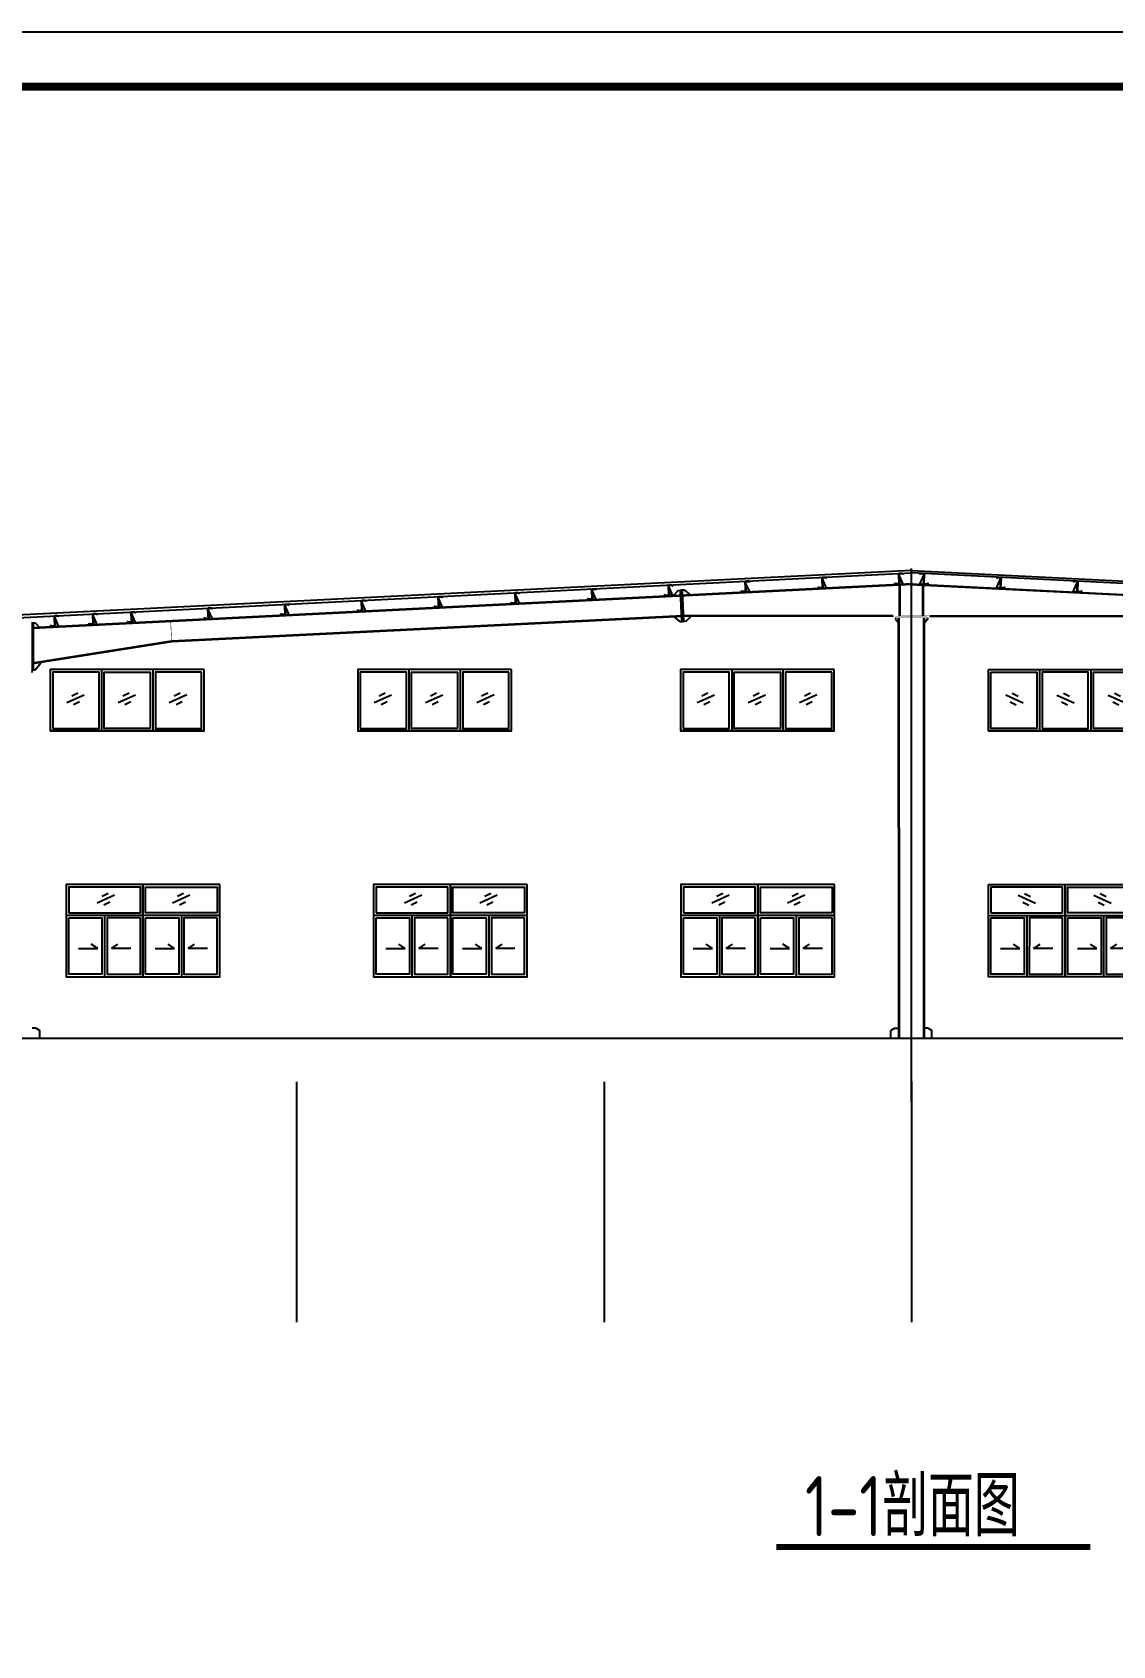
# Model space of a CAD drawing. Extents: x 180850 to 1400258, y 48356 to 327067.
# Drawn here: x 819273 to 840360, y 264484 to 295984 of the extents above; entities that cross this region are included whole.
import ezdxf

# ---------------------------------------------------------------- set-up
doc = ezdxf.new("R2010")
doc.units = 0
doc.header["$LTSCALE"] = 1000
for name, color, linetype in [('AXIS', 3, 'Continuous'), ('DOTE', 1, 'Continuous'), ('GL', 150, 'Continuous'), ('GZ', 50, 'Continuous'), ('LT', 27, 'Continuous'), ('PUB_TITLE', 4, 'Continuous'), ('PZ', 202, 'Continuous'), ('TEXT', 7, 'Continuous')]:
    doc.layers.add(name, color=color, linetype=linetype)
doc.styles.add('C', font='tssdeng.shx', dxfattribs={"height": 3, "bigfont": 'tssdchn.shx'})

# ---------------------------------------------------------------- blocks, each defined once
blk = doc.blocks.new('A$C50290E37')
at = {"color": 8}
for p, q in [((1000, 6000), (1000, 4800)), ((2000, 6000), (2000, 4800)), ((7000, 6000), (7000, 4800)), ((8000, 6000), (8000, 4800)), ((13300, 6000), (13300, 4800)), ((14300, 6000), (14300, 4800)), ((19308, 6000), (19308, 4800)), ((20308, 6000), (20308, 4800)), ((25304, 6000), (25304, 4800)), ((26304, 6000), (26304, 4800)), ((31000, 6000), (31000, 4800)), ((32000, 6000), (32000, 4800)), ((660, 5502), (322, 5350)), ((536, 5535), (418, 5477)), ((572, 5367), (454, 5310)), ((1660, 5502), (1322, 5350)), ((1536, 5535), (1418, 5477)), ((1572, 5367), (1454, 5310)), ((2661, 5503), (2322, 5350)), ((2536, 5535), (2418, 5477)), ((2572, 5367), (2455, 5310)), ((6660, 5502), (6322, 5350)), ((6536, 5535), (6418, 5477)), ((6572, 5367), (6454, 5310)), ((7660, 5502), (7322, 5350)), ((7536, 5535), (7418, 5477)), ((7572, 5367), (7454, 5310)), ((8661, 5503), (8322, 5350)), ((8536, 5535), (8418, 5477)), ((8572, 5367), (8455, 5310)), ((12960, 5502), (12622, 5350)), ((12836, 5535), (12718, 5477)), ((12872, 5367), (12754, 5310)), ((13960, 5502), (13622, 5350)), ((13836, 5535), (13718, 5477)), ((13872, 5367), (13754, 5310)), ((14961, 5503), (14622, 5350)), ((14836, 5535), (14718, 5477)), ((14872, 5367), (14755, 5310)), ((18647, 5503), (18985, 5350)), ((18735, 5367), (18853, 5310)), ((18772, 5535), (18889, 5477)), ((19647, 5502), (19986, 5350)), ((19736, 5367), (19853, 5310)), ((19772, 5535), (19890, 5477)), ((20647, 5502), (20986, 5350)), ((20736, 5367), (20853, 5310)), ((20772, 5535), (20890, 5477)), ((24643, 5503), (24981, 5350)), ((24731, 5367), (24849, 5310)), ((24768, 5535), (24885, 5477)), ((25643, 5502), (25982, 5350)), ((25732, 5367), (25849, 5310)), ((25768, 5535), (25886, 5477)), ((26643, 5502), (26982, 5350)), ((26732, 5367), (26849, 5310)), ((26768, 5535), (26886, 5477)), ((30660, 5502), (30322, 5350)), ((30536, 5535), (30418, 5477)), ((30572, 5367), (30454, 5310)), ((31660, 5502), (31322, 5350)), ((31536, 5535), (31418, 5477)), ((31572, 5367), (31454, 5310)), ((32661, 5503), (32322, 5350)), ((32536, 5535), (32418, 5477)), ((32572, 5367), (32455, 5310)), ((3000, 4800), (0, 4800)), ((9000, 4800), (6000, 4800)), ((15300, 4800), (12300, 4800)), ((18308, 4800), (21308, 4800)), ((24304, 4800), (27304, 4800)), ((33000, 4800), (30000, 4800)), ((1251, 1592), (913, 1440)), ((1126, 1624), (1009, 1567)), ((1808, 1800), (1808, 0)), ((1808, 0), (1808, 1800)), ((2724, 1592), (2386, 1440)), ((2599, 1624), (2482, 1567)), ((7251, 1592), (6913, 1440)), ((7126, 1624), (7009, 1567)), ((7808, 1800), (7808, 0)), ((7808, 0), (7808, 1800)), ((8724, 1592), (8386, 1440)), ((8599, 1624), (8482, 1567)), ((13251, 1592), (12913, 1440)), ((13126, 1624), (13009, 1567)), ((13808, 1800), (13808, 0)), ((13808, 0), (13808, 1800)), ((14724, 1592), (14386, 1440)), ((14599, 1624), (14482, 1567)), ((18892, 1592), (19230, 1440)), ((19016, 1624), (19134, 1567)), ((19808, 1800), (19808, 0)), ((19808, 0), (19808, 1800)), ((20365, 1592), (20703, 1440)), ((20489, 1624), (20607, 1567)), ((24892, 1592), (25230, 1440)), ((25016, 1624), (25134, 1567)), ((25808, 1800), (25808, 0)), ((25808, 0), (25808, 1800)), ((26365, 1592), (26703, 1440)), ((26489, 1624), (26607, 1567)), ((31251, 1592), (30913, 1440)), ((31126, 1624), (31009, 1567)), ((31808, 1800), (31808, 0)), ((31808, 0), (31808, 1800)), ((32724, 1592), (32386, 1440)), ((32599, 1624), (32482, 1567)), ((1162, 1456), (1045, 1399)), ((2635, 1456), (2518, 1399)), ((7162, 1456), (7045, 1399)), ((8635, 1456), (8518, 1399)), ((13162, 1456), (13045, 1399)), ((14635, 1456), (14518, 1399)), ((18980, 1456), (19098, 1399)), ((20453, 1456), (20571, 1399)), ((24980, 1456), (25098, 1399)), ((26453, 1456), (26571, 1399)), ((31162, 1456), (31045, 1399)), ((32635, 1456), (32518, 1399)), ((3308, 1200), (308, 1200)), ((1058, 1200), (1058, 0)), ((2558, 1200), (2558, 0)), ((9308, 1200), (6308, 1200)), ((7058, 1200), (7058, 0)), ((8558, 1200), (8558, 0)), ((15308, 1200), (12308, 1200)), ((13058, 1200), (13058, 0)), ((14558, 1200), (14558, 0)), ((18308, 1200), (21308, 1200)), ((19058, 1200), (19057, 0)), ((20558, 1200), (20558, 0)), ((24308, 1200), (27308, 1200)), ((25058, 1200), (25057, 0)), ((26558, 1200), (26558, 0)), ((33308, 1200), (30308, 1200)), ((31058, 1200), (31058, 0)), ((32558, 1200), (32558, 0)), ((924, 555), (799, 640)), ((1192, 555), (1317, 640)), ((2424, 555), (2299, 640)), ((2692, 556), (2817, 640)), ((6924, 555), (6799, 640)), ((7192, 555), (7317, 640)), ((8424, 555), (8299, 640)), ((8692, 556), (8817, 640)), ((12924, 555), (12799, 640)), ((13192, 555), (13317, 640)), ((14424, 555), (14299, 640)), ((14692, 556), (14817, 640)), ((18924, 556), (18799, 640)), ((19192, 555), (19317, 640)), ((20424, 555), (20299, 640)), ((20692, 555), (20817, 640)), ((24924, 556), (24799, 640)), ((25192, 555), (25317, 640)), ((26424, 555), (26299, 640)), ((26692, 555), (26817, 640)), ((30924, 555), (30799, 640)), ((31192, 555), (31317, 640)), ((32424, 555), (32299, 640)), ((32692, 556), (32817, 640)), ((547, 555), (924, 555)), ((1568, 555), (1192, 555)), ((2047, 555), (2424, 555)), ((3068, 556), (2692, 556)), ((6547, 555), (6924, 555)), ((7568, 555), (7192, 555)), ((8047, 555), (8424, 555)), ((9068, 556), (8692, 556)), ((12547, 555), (12924, 555)), ((13568, 555), (13192, 555)), ((14047, 555), (14424, 555)), ((15068, 556), (14692, 556)), ((18547, 556), (18924, 556)), ((19568, 555), (19192, 555)), ((20047, 555), (20424, 555)), ((21068, 555), (20692, 555)), ((24547, 556), (24924, 556)), ((25568, 555), (25192, 555)), ((26047, 555), (26424, 555)), ((27068, 555), (26692, 555)), ((30547, 555), (30924, 555)), ((31568, 555), (31192, 555)), ((32047, 555), (32424, 555)), ((33068, 556), (32692, 556))]:
    blk.add_line(p, q, dxfattribs=at)
for points in [[(3000, 6000), (0, 6000), (0, 4800), (3000, 4800)], [(9000, 6000), (6000, 6000), (6000, 4800), (9000, 4800)], [(15300, 6000), (12300, 6000), (12300, 4800), (15300, 4800)], [(18308, 6000), (21308, 6000), (21308, 4800), (18308, 4800)], [(24304, 6000), (27304, 6000), (27304, 4800), (24304, 4800)], [(33000, 6000), (30000, 6000), (30000, 4800), (33000, 4800)], [(50, 4850), (950, 4850), (950, 5950), (50, 5950)], [(1950, 4850), (1050, 4850), (1050, 5950), (1950, 5950)], [(2950, 5950), (2050, 5950), (2050, 4850), (2950, 4850)], [(6050, 4850), (6950, 4850), (6950, 5950), (6050, 5950)], [(7950, 4850), (7050, 4850), (7050, 5950), (7950, 5950)], [(8950, 5950), (8050, 5950), (8050, 4850), (8950, 4850)], [(12350, 4850), (13250, 4850), (13250, 5950), (12350, 5950)], [(14250, 4850), (13350, 4850), (13350, 5950), (14250, 5950)], [(15250, 5950), (14350, 5950), (14350, 4850), (15250, 4850)], [(18357, 5950), (19257, 5950), (19257, 4850), (18357, 4850)], [(19358, 4850), (20258, 4850), (20258, 5950), (19358, 5950)], [(21258, 4850), (20358, 4850), (20358, 5950), (21258, 5950)], [(24353, 5950), (25253, 5950), (25253, 4850), (24353, 4850)], [(25354, 4850), (26254, 4850), (26254, 5950), (25354, 5950)], [(27254, 4850), (26354, 4850), (26354, 5950), (27254, 5950)], [(30050, 4850), (30950, 4850), (30950, 5950), (30050, 5950)], [(31950, 4850), (31050, 4850), (31050, 5950), (31950, 5950)], [(32950, 5950), (32050, 5950), (32050, 4850), (32950, 4850)], [(3308, 1800), (308, 1800), (308, 0), (3308, 0)], [(358, 1250), (1758, 1250), (1758, 1750), (358, 1750)], [(3258, 1250), (1858, 1250), (1858, 1750), (3258, 1750)], [(9308, 1800), (6308, 1800), (6308, 0), (9308, 0)], [(6358, 1250), (7758, 1250), (7758, 1750), (6358, 1750)], [(9258, 1250), (7858, 1250), (7858, 1750), (9258, 1750)], [(15308, 1800), (12308, 1800), (12308, 0), (15308, 0)], [(12358, 1250), (13758, 1250), (13758, 1750), (12358, 1750)], [(15258, 1250), (13858, 1250), (13858, 1750), (15258, 1750)], [(18308, 1800), (21308, 1800), (21308, 0), (18308, 0)], [(18358, 1250), (19758, 1250), (19758, 1750), (18358, 1750)], [(21258, 1250), (19858, 1250), (19858, 1750), (21258, 1750)], [(24308, 1800), (27308, 1800), (27308, 0), (24308, 0)], [(24358, 1250), (25758, 1250), (25758, 1750), (24358, 1750)], [(27258, 1250), (25858, 1250), (25858, 1750), (27258, 1750)], [(33308, 1800), (30308, 1800), (30308, 0), (33308, 0)], [(30358, 1250), (31758, 1250), (31758, 1750), (30358, 1750)], [(33258, 1250), (31858, 1250), (31858, 1750), (33258, 1750)], [(358, 1150), (1008, 1150), (1008, 50), (358, 50)], [(1758, 1150), (1108, 1150), (1108, 50), (1758, 50)], [(1858, 1150), (2508, 1150), (2508, 50), (1858, 50)], [(3258, 1150), (2608, 1150), (2608, 50), (3258, 50)], [(6358, 1150), (7008, 1150), (7008, 50), (6358, 50)], [(7758, 1150), (7108, 1150), (7108, 50), (7758, 50)], [(7858, 1150), (8508, 1150), (8508, 50), (7858, 50)], [(9258, 1150), (8608, 1150), (8608, 50), (9258, 50)], [(12358, 1150), (13008, 1150), (13008, 50), (12358, 50)], [(13758, 1150), (13108, 1150), (13108, 50), (13758, 50)], [(13858, 1150), (14508, 1150), (14508, 50), (13858, 50)], [(15258, 1150), (14608, 1150), (14608, 50), (15258, 50)], [(18358, 1150), (19008, 1150), (19008, 50), (18357, 50)], [(19758, 1150), (19108, 1150), (19107, 50), (19758, 50)], [(19858, 1150), (20508, 1150), (20508, 50), (19858, 50)], [(21258, 1150), (20608, 1150), (20608, 50), (21258, 50)], [(24358, 1150), (25008, 1150), (25008, 50), (24357, 50)], [(25758, 1150), (25108, 1150), (25107, 50), (25758, 50)], [(25858, 1150), (26508, 1150), (26508, 50), (25858, 50)], [(27258, 1150), (26608, 1150), (26608, 50), (27258, 50)], [(30358, 1150), (31008, 1150), (31008, 50), (30358, 50)], [(31758, 1150), (31108, 1150), (31108, 50), (31758, 50)], [(31858, 1150), (32508, 1150), (32508, 50), (31858, 50)], [(33258, 1150), (32608, 1150), (32608, 50), (33258, 50)]]:
    blk.add_lwpolyline(points, close=True, dxfattribs=at)

msp = doc.modelspace()

# ---------------------------------------------------------------- linework, layer by layer
at = {"color": 3, "const_width": 117.6, "elevation": -0.86}
msp.add_lwpolyline([(833795.13, 266412.91), (839925.43, 266412.91)], dxfattribs=at)
at = {"layer": 'AXIS'}
for p, q in [((824432.59, 275493.29, -0.66), (824432.59, 270799.17, -0.66)), ((830432.59, 275493.29, -0.8), (830432.59, 270799.17, -0.8)), ((836432.77, 275493.29, -0.86), (836432.77, 270799.17, -0.86))]:
    msp.add_line(p, q, dxfattribs=at)
at = {"layer": 'AXIS', "linetype": 'ByBlock', "elevation": -0.86}
for points in [[(818975.74, 284553.78), (836432.59, 285427.52), (836432.59, 285477.78), (818973.24, 284603.71)], [(853889.45, 284553.78), (836432.59, 285427.52), (836432.59, 285477.78), (853891.95, 284603.71)]]:
    msp.add_lwpolyline(points, close=True, dxfattribs=at)
at = {"layer": 'DOTE'}
for p, q in [((836432.59, 275103.29, -0.86), (836432.59, 285517.79, -0.86)), ((816572.04, 276343.29, -0.86), (855704.25, 276343.29, -0.86))]:
    msp.add_line(p, q, dxfattribs=at)
at = {"layer": 'GL'}
for p, q in [((836450.68, 285205.18, -0.86), (819275.92, 284346.44, -0.86)), ((836450.68, 285217.19, -0.86), (819276.16, 284358.47, -0.86)), ((836196.8, 284590.5, 4.17), (836199.07, 285192.6, 0.84)), ((836210.8, 284590.5, 4.17), (836213.07, 285193.3, 0.83)), ((836414.51, 285217.19, -0.86), (853589.03, 284358.47, -0.86)), ((836414.51, 285205.18, -0.86), (853589.27, 284346.44, -0.86)), ((836654.39, 284590.5, 4.17), (836652.12, 285193.3, 0.83)), ((836668.39, 284590.5, 4.17), (836666.12, 285192.6, 0.84)), ((831966.49, 284592.49, -0.86), (821993.36, 284093.83, -0.86)), ((831967.09, 284580.5, -0.86), (821993.96, 284081.84, -0.86)), ((836070.31, 284591.71, -0.89), (831966.45, 284593.31, -0.86)), ((836070.32, 284580.51, 0.34), (831967.05, 284581.34, -0.86)), ((836794.87, 284580.51, 0.34), (840898.14, 284581.34, -0.86)), ((836794.88, 284591.71, -0.89), (840898.74, 284593.31, -0.86)), ((821992.48, 284093.75, -0.86), (819278.59, 283666.39, -0.86)), ((821992.48, 284093.75, -0.86), (819278.59, 283666.39, -0.86)), ((821993.96, 284081.84, -0.86), (819278.59, 283654.31, -0.86)), ((821993.96, 284081.84, -0.86), (819278.59, 283654.31, -0.86))]:
    msp.add_line(p, q, dxfattribs=at)
at = {"layer": 'GL', "color": 6, "const_width": 10, "elevation": -0.86}
msp.add_lwpolyline([(821973.38, 284493.33), (821993.96, 284081.84)], dxfattribs=at)
msp.add_lwpolyline([(821973.38, 284493.33), (821993.96, 284081.84)], dxfattribs=at)
at = {"layer": 'GZ'}
for p, q in [((836182.59, 276368.29, 3.16), (836180.32, 284552.5, -4.58)), ((836196.59, 276368.29, 3.16), (836194.32, 284552.5, -4.53)), ((836666.32, 284552.5, -9.14), (836668.59, 276368.29, -0.86)), ((836680.32, 284552.5, -9.14), (836682.59, 276368.29, -0.86))]:
    msp.add_line(p, q, dxfattribs=at)
at = {"layer": 'LT', "color": 1, "linetype": 'Continuous'}
for p, q in [((831713.09, 285132.77, -4.86), (831673.24, 285130.77, -4.86)), ((831713.09, 285132.77, -4.86), (831673.24, 285130.77, -4.86)), ((833211.22, 285207.67, -4.86), (833171.37, 285205.68, -4.86)), ((833211.22, 285207.67, -4.86), (833171.37, 285205.68, -4.86)), ((833215.79, 285116.27, -4.86), (833175.94, 285114.27, -4.86)), ((833215.79, 285116.27, -4.86), (833175.94, 285114.27, -4.86)), ((834709.35, 285282.58, -4.86), (834669.49, 285280.59, -4.86)), ((834709.35, 285282.58, -4.86), (834669.49, 285280.59, -4.86)), ((834713.92, 285191.17, -4.86), (834674.07, 285189.18, -4.86)), ((834713.92, 285191.17, -4.86), (834674.07, 285189.18, -4.86)), ((836207.48, 285357.49, -4.86), (836167.62, 285355.49, -4.86)), ((836207.48, 285357.49, -4.86), (836167.62, 285355.49, -4.86)), ((836212.05, 285266.08, -4.86), (836172.19, 285264.09, -4.86)), ((836212.05, 285266.08, -4.86), (836172.19, 285264.09, -4.86)), ((836653.14, 285266.08, -4.86), (836692.99, 285264.09, -4.86)), ((836653.14, 285266.08, -4.86), (836692.99, 285264.09, -4.86)), ((836657.71, 285357.49, -4.86), (836697.56, 285355.49, -4.86)), ((836657.71, 285357.49, -4.86), (836697.56, 285355.49, -4.86)), ((838151.27, 285191.17, -4.86), (838191.12, 285189.18, -4.86)), ((838151.27, 285191.17, -4.86), (838191.12, 285189.18, -4.86)), ((838155.84, 285282.58, -4.86), (838195.69, 285280.59, -4.86)), ((838155.84, 285282.58, -4.86), (838195.69, 285280.59, -4.86)), ((839649.4, 285116.27, -4.86), (839689.25, 285114.27, -4.86)), ((839649.4, 285116.27, -4.86), (839689.25, 285114.27, -4.86)), ((839653.97, 285207.67, -4.86), (839693.82, 285205.68, -4.86)), ((839653.97, 285207.67, -4.86), (839693.82, 285205.68, -4.86)), ((825720.58, 284833.14, -4.86), (825680.72, 284831.15, -4.86)), ((825720.58, 284833.14, -4.86), (825680.72, 284831.15, -4.86)), ((827218.71, 284908.05, -4.86), (827178.85, 284906.05, -4.86)), ((827218.71, 284908.05, -4.86), (827178.85, 284906.05, -4.86)), ((827223.28, 284816.64, -4.86), (827183.42, 284814.65, -4.86)), ((827223.28, 284816.64, -4.86), (827183.42, 284814.65, -4.86)), ((828716.84, 284982.95, -4.86), (828676.98, 284980.96, -4.86)), ((828716.84, 284982.95, -4.86), (828676.98, 284980.96, -4.86)), ((828721.41, 284891.55, -4.86), (828681.55, 284889.55, -4.86)), ((828721.41, 284891.55, -4.86), (828681.55, 284889.55, -4.86)), ((830214.97, 285057.86, -4.86), (830175.11, 285055.87, -4.86)), ((830214.97, 285057.86, -4.86), (830175.11, 285055.87, -4.86)), ((830219.54, 284966.45, -4.86), (830179.68, 284964.46, -4.86)), ((830219.54, 284966.45, -4.86), (830179.68, 284964.46, -4.86)), ((831717.66, 285041.36, -4.86), (831677.81, 285039.37, -4.86)), ((831717.66, 285041.36, -4.86), (831677.81, 285039.37, -4.86)), ((819728.07, 284533.51, -4.86), (819688.21, 284531.52, -4.86)), ((819728.07, 284533.51, -4.86), (819688.21, 284531.52, -4.86)), ((820477.13, 284570.97, -4.86), (820437.27, 284568.97, -4.86)), ((820477.13, 284570.97, -4.86), (820437.27, 284568.97, -4.86)), ((820481.7, 284479.56, -4.86), (820441.84, 284477.57, -4.86)), ((820481.7, 284479.56, -4.86), (820441.84, 284477.57, -4.86)), ((821226.19, 284608.42, -4.86), (821186.34, 284606.43, -4.86)), ((821226.19, 284608.42, -4.86), (821186.34, 284606.43, -4.86)), ((821230.76, 284517.01, -4.86), (821190.91, 284515.02, -4.86)), ((821230.76, 284517.01, -4.86), (821190.91, 284515.02, -4.86)), ((822724.32, 284683.33, -4.86), (822684.47, 284681.33, -4.86)), ((822724.32, 284683.33, -4.86), (822684.47, 284681.33, -4.86)), ((822728.89, 284591.92, -4.86), (822689.04, 284589.93, -4.86)), ((822728.89, 284591.92, -4.86), (822689.04, 284589.93, -4.86)), ((824222.45, 284758.23, -4.86), (824182.6, 284756.24, -4.86)), ((824222.45, 284758.23, -4.86), (824182.6, 284756.24, -4.86)), ((824227.02, 284666.83, -4.86), (824187.17, 284664.83, -4.86)), ((824227.02, 284666.83, -4.86), (824187.17, 284664.83, -4.86)), ((825725.15, 284741.73, -4.86), (825685.29, 284739.74, -4.86)), ((825725.15, 284741.73, -4.86), (825685.29, 284739.74, -4.86)), ((819732.64, 284442.11, -4.86), (819692.78, 284440.12, -4.86)), ((819732.64, 284442.11, -4.86), (819692.78, 284440.12, -4.86))]:
    msp.add_line(p, q, dxfattribs=at)
at = {"layer": 'LT', "elevation": -4.86}
for points in [[(836185.16, 285401.16, -0.41421356), (836194.65, 285411.65), (836250.34, 285414.44), (836264.46, 285401.66), (836266.47, 285403.89), (836251.43, 285417.49), (836191.5, 285414.5, 0.41421356), (836182.02, 285404.01), (836190.85, 285227.23, -0.41421356), (836181.37, 285216.75), (836125.68, 285213.96), (836111.56, 285226.74), (836109.55, 285224.51), (836124.59, 285210.9), (836184.51, 285213.9, 0.41421356), (836194, 285224.39), (836185.16, 285401.16)], [(836680.03, 285401.16, 0.41421356), (836670.54, 285411.65), (836614.85, 285414.44), (836600.73, 285401.66), (836598.72, 285403.89), (836613.76, 285417.49), (836673.68, 285414.5, -0.41421356), (836683.17, 285404.01), (836674.33, 285227.23, 0.41421356), (836683.82, 285216.75), (836739.51, 285213.96), (836753.63, 285226.74), (836755.64, 285224.51), (836740.6, 285210.9), (836680.68, 285213.9, -0.41421356), (836671.19, 285224.39), (836680.03, 285401.16)], [(830192.65, 285101.54, -0.41421356), (830202.14, 285112.03), (830257.82, 285114.81), (830271.94, 285102.04), (830273.96, 285104.26), (830258.91, 285117.87), (830198.99, 285114.87, 0.41421356), (830189.5, 285104.39), (830198.34, 284927.61, -0.41421356), (830188.85, 284917.12), (830133.16, 284914.34), (830119.04, 284927.11), (830117.03, 284924.89), (830132.07, 284911.28), (830192, 284914.27, 0.41421356), (830201.49, 284924.76), (830192.65, 285101.54)], [(831690.78, 285176.45, -0.41421356), (831700.26, 285186.93), (831755.95, 285189.72), (831770.07, 285176.94), (831772.08, 285179.17), (831757.04, 285192.78), (831697.12, 285189.78, 0.41421356), (831687.63, 285179.29), (831696.47, 285002.51, -0.41421356), (831686.98, 284992.03), (831631.29, 284989.24), (831617.17, 285002.02), (831615.16, 284999.79), (831630.2, 284986.18), (831690.13, 284989.18, 0.41421356), (831699.62, 284999.67), (831690.78, 285176.45)], [(833188.9, 285251.35, -0.41421356), (833198.39, 285261.84), (833254.08, 285264.62), (833268.2, 285251.85), (833270.21, 285254.07), (833255.17, 285267.68), (833195.25, 285264.69, 0.41421356), (833185.76, 285254.2), (833194.6, 285077.42, -0.41421356), (833185.11, 285066.93), (833129.42, 285064.15), (833115.3, 285076.92), (833113.29, 285074.7), (833128.33, 285061.09), (833188.26, 285064.09, 0.41421356), (833197.74, 285074.57), (833188.9, 285251.35)], [(834687.03, 285326.26, -0.41421356), (834696.52, 285336.75), (834752.21, 285339.53), (834766.33, 285326.75), (834768.34, 285328.98), (834753.3, 285342.59), (834693.38, 285339.59, 0.41421356), (834683.89, 285329.1), (834692.73, 285152.33, -0.41421356), (834683.24, 285141.84), (834627.55, 285139.05), (834613.43, 285151.83), (834611.42, 285149.61), (834626.46, 285136), (834686.38, 285138.99, 0.41421356), (834695.87, 285149.48), (834687.03, 285326.26)], [(838178.15, 285326.26, 0.41421356), (838168.67, 285336.75), (838112.98, 285339.53), (838098.86, 285326.75), (838096.85, 285328.98), (838111.89, 285342.59), (838171.81, 285339.59, -0.41421356), (838181.3, 285329.1), (838172.46, 285152.33, 0.41421356), (838181.95, 285141.84), (838237.64, 285139.05), (838251.76, 285151.83), (838253.77, 285149.61), (838238.73, 285136), (838178.8, 285138.99, -0.41421356), (838169.32, 285149.48), (838178.15, 285326.26)], [(839676.28, 285251.35, 0.41421356), (839666.8, 285261.84), (839611.11, 285264.62), (839596.99, 285251.85), (839594.97, 285254.07), (839610.02, 285267.68), (839669.94, 285264.69, -0.41421356), (839679.43, 285254.2), (839670.59, 285077.42, 0.41421356), (839680.08, 285066.93), (839735.77, 285064.15), (839749.89, 285076.92), (839751.9, 285074.7), (839736.86, 285061.09), (839676.93, 285064.09, -0.41421356), (839667.44, 285074.57), (839676.28, 285251.35)], [(824200.13, 284801.91, -0.41421356), (824209.62, 284812.4), (824265.31, 284815.18), (824279.43, 284802.41), (824281.44, 284804.63), (824266.4, 284818.24), (824206.48, 284815.25, 0.41421356), (824196.99, 284804.76), (824205.83, 284627.98, -0.41421356), (824196.34, 284617.49), (824140.65, 284614.71), (824126.53, 284627.48), (824124.52, 284625.26), (824139.56, 284611.65), (824199.48, 284614.65, 0.41421356), (824208.97, 284625.13), (824200.13, 284801.91)], [(825698.26, 284876.82, -0.41421356), (825707.75, 284887.31), (825763.44, 284890.09), (825777.56, 284877.32), (825779.57, 284879.54), (825764.53, 284893.15), (825704.6, 284890.15, 0.41421356), (825695.12, 284879.67), (825703.96, 284702.89, -0.41421356), (825694.47, 284692.4), (825638.78, 284689.62), (825624.66, 284702.39), (825622.65, 284700.17), (825637.69, 284686.56), (825697.61, 284689.55, 0.41421356), (825707.1, 284700.04), (825698.26, 284876.82)], [(827196.39, 284951.73, -0.41421356), (827205.88, 284962.21), (827261.57, 284965), (827275.69, 284952.22), (827277.7, 284954.45), (827262.66, 284968.06), (827202.73, 284965.06, 0.41421356), (827193.24, 284954.57), (827202.08, 284777.79, -0.41421356), (827192.6, 284767.31), (827136.91, 284764.52), (827122.79, 284777.3), (827120.77, 284775.07), (827135.82, 284761.46), (827195.74, 284764.46, 0.41421356), (827205.23, 284774.95), (827196.39, 284951.73)], [(828694.52, 285026.63, -0.41421356), (828704.01, 285037.12), (828759.7, 285039.9), (828773.82, 285027.13), (828775.83, 285029.35), (828760.79, 285042.96), (828700.86, 285039.97, 0.41421356), (828691.37, 285029.48), (828700.21, 284852.7, -0.41421356), (828690.72, 284842.21), (828635.04, 284839.43), (828620.92, 284852.2), (828618.9, 284849.98), (828633.94, 284836.37), (828693.87, 284839.37, 0.41421356), (828703.36, 284849.85), (828694.52, 285026.63)], [(819705.75, 284577.19, -0.41421356), (819715.24, 284587.68), (819770.92, 284590.47), (819785.04, 284577.69), (819787.06, 284579.91), (819772.02, 284593.52), (819712.09, 284590.53, 0.41421356), (819702.6, 284580.04), (819711.44, 284403.26, -0.41421356), (819701.95, 284392.77), (819646.27, 284389.99), (819632.15, 284402.77), (819630.13, 284400.54), (819645.17, 284386.93), (819705.1, 284389.93, 0.41421356), (819714.59, 284400.42), (819705.75, 284577.19)], [(820454.81, 284614.65, -0.41421356), (820464.3, 284625.13), (820519.99, 284627.92), (820534.11, 284615.14), (820536.12, 284617.37), (820521.08, 284630.98), (820461.15, 284627.98, 0.41421356), (820451.67, 284617.49), (820460.51, 284440.71, -0.41421356), (820451.02, 284430.23), (820395.33, 284427.44), (820381.21, 284440.22), (820379.2, 284437.99), (820394.24, 284424.39), (820454.16, 284427.38, 0.41421356), (820463.65, 284437.87), (820454.81, 284614.65)], [(821203.88, 284652.1, -0.41421356), (821213.36, 284662.59), (821269.05, 284665.37), (821283.17, 284652.6), (821285.19, 284654.82), (821270.14, 284668.43), (821210.22, 284665.43, 0.41421356), (821200.73, 284654.95), (821209.57, 284478.17, -0.41421356), (821200.08, 284467.68), (821144.39, 284464.9), (821130.27, 284477.67), (821128.26, 284475.45), (821143.3, 284461.84), (821203.23, 284464.83, 0.41421356), (821212.72, 284475.32), (821203.88, 284652.1)], [(822702.01, 284727.01, -0.41421356), (822711.49, 284737.49), (822767.18, 284740.28), (822781.3, 284727.5), (822783.31, 284729.73), (822768.27, 284743.34), (822708.35, 284740.34, 0.41421356), (822698.86, 284729.85), (822707.7, 284553.07, -0.41421356), (822698.21, 284542.59), (822642.52, 284539.8), (822628.4, 284552.58), (822626.39, 284550.35), (822641.43, 284536.74), (822701.36, 284539.74, 0.41421356), (822710.84, 284550.23), (822702.01, 284727.01)]]:
    msp.add_lwpolyline(points, format="xyb", dxfattribs=at)
at = {"layer": 'LT', "elevation": -0.86}
for points in [[(836185.41, 285396.17), (836191.4, 285396.47), (836200.99, 285204.71), (836195, 285204.41)], [(836679.78, 285396.17), (836673.78, 285396.47), (836664.2, 285204.71), (836670.19, 285204.41)], [(830192.9, 285096.55), (830198.89, 285096.85), (830208.48, 284905.08), (830202.49, 284904.78)], [(830199.39, 285086.86), (830208.48, 284905.08), (830278.38, 284908.58)], [(831691.03, 285171.45), (831697.02, 285171.75), (831706.61, 284979.99), (831700.61, 284979.69)], [(831697.52, 285161.76), (831706.61, 284979.99), (831776.5, 284983.49)], [(833189.15, 285246.36), (833195.15, 285246.66), (833204.73, 285054.9), (833198.74, 285054.6)], [(833195.65, 285236.67), (833204.73, 285054.9), (833274.63, 285058.39)], [(834687.28, 285321.26), (834693.28, 285321.56), (834702.86, 285129.8), (834696.87, 285129.5)], [(834693.77, 285311.58), (834702.86, 285129.8), (834772.76, 285133.3)], [(836191.9, 285386.48), (836200.99, 285204.71), (836270.89, 285208.21)], [(836673.28, 285386.48), (836664.2, 285204.71), (836594.3, 285208.21)], [(838171.41, 285311.58), (838162.32, 285129.8), (838092.43, 285133.3)], [(838177.91, 285321.26), (838171.91, 285321.56), (838162.32, 285129.8), (838168.32, 285129.5)], [(839669.54, 285236.67), (839660.45, 285054.9), (839590.55, 285058.39)], [(839676.03, 285246.36), (839670.04, 285246.66), (839660.45, 285054.9), (839666.45, 285054.6)], [(824200.38, 284796.92), (824206.38, 284797.22), (824215.96, 284605.46), (824209.97, 284605.16)], [(824206.88, 284787.23), (824215.96, 284605.46), (824285.86, 284608.95)], [(825698.51, 284871.83), (825704.5, 284872.13), (825714.09, 284680.37), (825708.1, 284680.07)], [(825705, 284862.14), (825714.09, 284680.37), (825783.99, 284683.86)], [(827196.64, 284946.73), (827202.63, 284947.03), (827212.22, 284755.27), (827206.23, 284754.97)], [(827203.13, 284937.04), (827212.22, 284755.27), (827282.12, 284758.77)], [(828694.77, 285021.64), (828700.76, 285021.94), (828710.35, 284830.18), (828704.36, 284829.88)], [(828701.26, 285011.95), (828710.35, 284830.18), (828780.25, 284833.67)], [(819706, 284572.2), (819711.99, 284572.5), (819721.58, 284380.74), (819715.59, 284380.44)], [(819712.49, 284562.51), (819721.58, 284380.74), (819791.48, 284384.23)], [(820455.06, 284609.65), (820461.05, 284609.95), (820470.64, 284418.19), (820464.65, 284417.89)], [(820461.55, 284599.97), (820470.64, 284418.19), (820540.54, 284421.69)], [(821204.13, 284647.11), (821210.12, 284647.41), (821219.71, 284455.65), (821213.71, 284455.35)], [(821210.62, 284637.42), (821219.71, 284455.65), (821289.61, 284459.14)], [(822702.25, 284722.01), (822708.25, 284722.31), (822717.84, 284530.55), (822711.84, 284530.25)], [(822708.75, 284712.33), (822717.84, 284530.55), (822787.73, 284534.05)]]:
    msp.add_lwpolyline(points, close=True, dxfattribs=at)
at = {"layer": 'LT', "color": 1, "linetype": 'Continuous'}
for points in [[(831690.63, 285119.38, -4.86), (831689.4, 285143.84, -4.86), (831699.61, 285119.83, -4.86), (831698.39, 285144.29, -4.86)], [(831690.63, 285119.38, -4.86), (831689.4, 285143.84, -4.86), (831699.61, 285119.83, -4.86), (831698.39, 285144.29, -4.86)], [(833188.75, 285194.29, -4.86), (833187.53, 285218.75, -4.86), (833197.74, 285194.74, -4.86), (833196.52, 285219.2, -4.86)], [(833188.75, 285194.29, -4.86), (833187.53, 285218.75, -4.86), (833197.74, 285194.74, -4.86), (833196.52, 285219.2, -4.86)], [(833192.1, 285127.34, -4.86), (833193.32, 285102.88, -4.86), (833201.09, 285127.79, -4.86), (833202.31, 285103.33, -4.86)], [(833192.1, 285127.34, -4.86), (833193.32, 285102.88, -4.86), (833201.09, 285127.79, -4.86), (833202.31, 285103.33, -4.86)], [(834686.88, 285269.19, -4.86), (834685.66, 285293.65, -4.86), (834695.87, 285269.64, -4.86), (834694.65, 285294.1, -4.86)], [(834686.88, 285269.19, -4.86), (834685.66, 285293.65, -4.86), (834695.87, 285269.64, -4.86), (834694.65, 285294.1, -4.86)], [(834690.23, 285202.25, -4.86), (834691.45, 285177.79, -4.86), (834699.22, 285202.7, -4.86), (834700.44, 285178.24, -4.86)], [(834690.23, 285202.25, -4.86), (834691.45, 285177.79, -4.86), (834699.22, 285202.7, -4.86), (834700.44, 285178.24, -4.86)], [(836185.01, 285344.1, -4.86), (836183.79, 285368.56, -4.86), (836194, 285344.55, -4.86), (836192.78, 285369.01, -4.86)], [(836185.01, 285344.1, -4.86), (836183.79, 285368.56, -4.86), (836194, 285344.55, -4.86), (836192.78, 285369.01, -4.86)], [(836188.36, 285277.15, -4.86), (836189.58, 285252.69, -4.86), (836197.35, 285277.6, -4.86), (836198.57, 285253.14, -4.86)], [(836188.36, 285277.15, -4.86), (836189.58, 285252.69, -4.86), (836197.35, 285277.6, -4.86), (836198.57, 285253.14, -4.86)], [(836676.83, 285277.15, -4.86), (836675.61, 285252.69, -4.86), (836667.84, 285277.6, -4.86), (836666.62, 285253.14, -4.86)], [(836676.83, 285277.15, -4.86), (836675.61, 285252.69, -4.86), (836667.84, 285277.6, -4.86), (836666.62, 285253.14, -4.86)], [(836680.18, 285344.1, -4.86), (836681.4, 285368.56, -4.86), (836671.19, 285344.55, -4.86), (836672.41, 285369.01, -4.86)], [(836680.18, 285344.1, -4.86), (836681.4, 285368.56, -4.86), (836671.19, 285344.55, -4.86), (836672.41, 285369.01, -4.86)], [(838174.96, 285202.25, -4.86), (838173.73, 285177.79, -4.86), (838165.97, 285202.7, -4.86), (838164.75, 285178.24, -4.86)], [(838174.96, 285202.25, -4.86), (838173.73, 285177.79, -4.86), (838165.97, 285202.7, -4.86), (838164.75, 285178.24, -4.86)], [(838178.31, 285269.19, -4.86), (838179.53, 285293.65, -4.86), (838169.32, 285269.64, -4.86), (838170.54, 285294.1, -4.86)], [(838178.31, 285269.19, -4.86), (838179.53, 285293.65, -4.86), (838169.32, 285269.64, -4.86), (838170.54, 285294.1, -4.86)], [(839673.09, 285127.34, -4.86), (839671.86, 285102.88, -4.86), (839664.1, 285127.79, -4.86), (839662.87, 285103.33, -4.86)], [(839673.09, 285127.34, -4.86), (839671.86, 285102.88, -4.86), (839664.1, 285127.79, -4.86), (839662.87, 285103.33, -4.86)], [(839676.43, 285194.29, -4.86), (839677.66, 285218.75, -4.86), (839667.45, 285194.74, -4.86), (839668.67, 285219.2, -4.86)], [(839676.43, 285194.29, -4.86), (839677.66, 285218.75, -4.86), (839667.45, 285194.74, -4.86), (839668.67, 285219.2, -4.86)], [(824199.98, 284744.85, -4.86), (824198.76, 284769.31, -4.86), (824208.97, 284745.3, -4.86), (824207.75, 284769.76, -4.86)], [(824199.98, 284744.85, -4.86), (824198.76, 284769.31, -4.86), (824208.97, 284745.3, -4.86), (824207.75, 284769.76, -4.86)], [(825698.11, 284819.76, -4.86), (825696.89, 284844.22, -4.86), (825707.1, 284820.21, -4.86), (825705.88, 284844.67, -4.86)], [(825698.11, 284819.76, -4.86), (825696.89, 284844.22, -4.86), (825707.1, 284820.21, -4.86), (825705.88, 284844.67, -4.86)], [(827196.24, 284894.66, -4.86), (827195.02, 284919.12, -4.86), (827205.23, 284895.11, -4.86), (827204.01, 284919.57, -4.86)], [(827196.24, 284894.66, -4.86), (827195.02, 284919.12, -4.86), (827205.23, 284895.11, -4.86), (827204.01, 284919.57, -4.86)], [(827199.59, 284827.72, -4.86), (827200.81, 284803.26, -4.86), (827208.58, 284828.17, -4.86), (827209.8, 284803.71, -4.86)], [(827199.59, 284827.72, -4.86), (827200.81, 284803.26, -4.86), (827208.58, 284828.17, -4.86), (827209.8, 284803.71, -4.86)], [(828694.37, 284969.57, -4.86), (828693.15, 284994.03, -4.86), (828703.36, 284970.02, -4.86), (828702.13, 284994.48, -4.86)], [(828694.37, 284969.57, -4.86), (828693.15, 284994.03, -4.86), (828703.36, 284970.02, -4.86), (828702.13, 284994.48, -4.86)], [(828697.72, 284902.62, -4.86), (828698.94, 284878.16, -4.86), (828706.7, 284903.07, -4.86), (828707.93, 284878.61, -4.86)], [(828697.72, 284902.62, -4.86), (828698.94, 284878.16, -4.86), (828706.7, 284903.07, -4.86), (828707.93, 284878.61, -4.86)], [(830192.5, 285044.48, -4.86), (830191.27, 285068.94, -4.86), (830201.49, 285044.92, -4.86), (830200.26, 285069.38, -4.86)], [(830192.5, 285044.48, -4.86), (830191.27, 285068.94, -4.86), (830201.49, 285044.92, -4.86), (830200.26, 285069.38, -4.86)], [(830195.84, 284977.53, -4.86), (830197.07, 284953.07, -4.86), (830204.83, 284977.98, -4.86), (830206.06, 284953.52, -4.86)], [(830195.84, 284977.53, -4.86), (830197.07, 284953.07, -4.86), (830204.83, 284977.98, -4.86), (830206.06, 284953.52, -4.86)], [(831693.97, 285052.44, -4.86), (831695.2, 285027.98, -4.86), (831702.96, 285052.88, -4.86), (831704.18, 285028.42, -4.86)], [(831693.97, 285052.44, -4.86), (831695.2, 285027.98, -4.86), (831702.96, 285052.88, -4.86), (831704.18, 285028.42, -4.86)], [(819705.6, 284520.13, -4.86), (819704.37, 284544.59, -4.86), (819714.59, 284520.58, -4.86), (819713.36, 284545.04, -4.86)], [(819705.6, 284520.13, -4.86), (819704.37, 284544.59, -4.86), (819714.59, 284520.58, -4.86), (819713.36, 284545.04, -4.86)], [(819708.94, 284453.18, -4.86), (819710.17, 284428.72, -4.86), (819717.93, 284453.63, -4.86), (819719.16, 284429.17, -4.86)], [(819708.94, 284453.18, -4.86), (819710.17, 284428.72, -4.86), (819717.93, 284453.63, -4.86), (819719.16, 284429.17, -4.86)], [(820454.66, 284557.58, -4.86), (820453.44, 284582.04, -4.86), (820463.65, 284558.03, -4.86), (820462.43, 284582.49, -4.86)], [(820454.66, 284557.58, -4.86), (820453.44, 284582.04, -4.86), (820463.65, 284558.03, -4.86), (820462.43, 284582.49, -4.86)], [(820458.01, 284490.64, -4.86), (820459.23, 284466.18, -4.86), (820467, 284491.09, -4.86), (820468.22, 284466.63, -4.86)], [(820458.01, 284490.64, -4.86), (820459.23, 284466.18, -4.86), (820467, 284491.09, -4.86), (820468.22, 284466.63, -4.86)], [(821203.73, 284595.04, -4.86), (821202.5, 284619.5, -4.86), (821212.71, 284595.49, -4.86), (821211.49, 284619.95, -4.86)], [(821203.73, 284595.04, -4.86), (821202.5, 284619.5, -4.86), (821212.71, 284595.49, -4.86), (821211.49, 284619.95, -4.86)], [(821207.07, 284528.09, -4.86), (821208.3, 284503.63, -4.86), (821216.06, 284528.54, -4.86), (821217.29, 284504.08, -4.86)], [(821207.07, 284528.09, -4.86), (821208.3, 284503.63, -4.86), (821216.06, 284528.54, -4.86), (821217.29, 284504.08, -4.86)], [(822701.85, 284669.94, -4.86), (822700.63, 284694.4, -4.86), (822710.84, 284670.39, -4.86), (822709.62, 284694.85, -4.86)], [(822701.85, 284669.94, -4.86), (822700.63, 284694.4, -4.86), (822710.84, 284670.39, -4.86), (822709.62, 284694.85, -4.86)], [(822705.2, 284603, -4.86), (822706.42, 284578.54, -4.86), (822714.19, 284603.45, -4.86), (822715.41, 284578.99, -4.86)], [(822705.2, 284603, -4.86), (822706.42, 284578.54, -4.86), (822714.19, 284603.45, -4.86), (822715.41, 284578.99, -4.86)], [(824203.33, 284677.9, -4.86), (824204.55, 284653.44, -4.86), (824212.32, 284678.35, -4.86), (824213.54, 284653.89, -4.86)], [(824203.33, 284677.9, -4.86), (824204.55, 284653.44, -4.86), (824212.32, 284678.35, -4.86), (824213.54, 284653.89, -4.86)], [(825701.46, 284752.81, -4.86), (825702.68, 284728.35, -4.86), (825710.45, 284753.26, -4.86), (825711.67, 284728.8, -4.86)], [(825701.46, 284752.81, -4.86), (825702.68, 284728.35, -4.86), (825710.45, 284753.26, -4.86), (825711.67, 284728.8, -4.86)]]:
    msp.add_solid(points, dxfattribs=at)
at = {"layer": 'PUB_TITLE'}
msp.add_lwpolyline([(797760.18, 232984.16), (886860.18, 232984.16), (886860.18, 295984.16), (797760.18, 295984.16)], close=True, dxfattribs=at)
at = {"layer": 'PUB_TITLE', "const_width": 159.09}
msp.add_lwpolyline([(799875.42, 234044.79), (799875.42, 294923.52), (885360.18, 294923.52), (885360.18, 234044.79)], close=True, dxfattribs=at)
at = {"layer": 'PZ'}
for p, q in [((831881.6, 285088.87, -2.86), (831781.89, 284983.76, -4.88)), ((831881.6, 285088.87, -2.86), (831781.89, 284983.76, -4.88)), ((831881.6, 285088.87, -2.86), (831921.55, 285090.86, -2.86)), ((831881.6, 285088.87, -2.86), (831921.55, 285090.86, -2.86)), ((832001.45, 285094.86, -2.86), (831961.5, 285092.86, -2.86)), ((832001.45, 285094.86, -2.86), (831961.5, 285092.86, -2.86)), ((832001.45, 285094.86, -2.86), (832111.15, 285000.22, -4.88)), ((832001.45, 285094.86, -2.86), (832111.15, 285000.22, -4.88)), ((819258.59, 284453.29, -4.89), (819298.59, 284453.29, -4.89)), ((819278.59, 283534.59, -4.89), (819278.59, 284453.29, -4.89)), ((819298.59, 284453.29, -4.89), (819328.59, 284453.89, -4.89)), ((819298.59, 284453.29, -4.89), (819328.59, 284453.89, -4.89)), ((819298.59, 283534.59, -4.89), (819298.59, 284453.29, -4.89)), ((819328.59, 284453.89, -4.89), (819425.03, 284353.31, -4.89)), ((831912.12, 284478.38, -0.86), (831809.43, 284573.37, -0.86)), ((831912.12, 284478.38, -0.86), (831809.43, 284573.37, -0.86)), ((831912.12, 284478.38, -0.86), (831952.07, 284480.37, -0.86)), ((831912.12, 284478.38, -0.86), (831952.07, 284480.37, -0.86)), ((832031.97, 284484.37, -0.86), (831992.02, 284482.37, -0.86)), ((832031.97, 284484.37, -0.86), (831992.02, 284482.37, -0.86)), ((832031.97, 284484.37, -0.86), (832128.51, 284580.02, -0.86)), ((832031.97, 284484.37, -0.86), (832128.51, 284580.02, -0.86)), ((836070.32, 284592.5, 3.65), (836070.32, 284580.51, 0.34)), ((836120.32, 284552.5, -0.28), (836120.32, 284522.5, -0.28)), ((836120.32, 284552.5, -0.28), (836120.32, 284522.5, -0.28)), ((836120.32, 284522.5, -0.28), (836180.32, 284455.67, -4.5)), ((836740.32, 284522.5, -0.28), (836680.32, 284466.73, -9.07)), ((836744.87, 284522.5, -0.28), (836684.87, 284455.67, -4.5)), ((836740.32, 284552.5, -0.28), (836740.32, 284522.5, -0.28)), ((836740.32, 284552.5, -0.28), (836740.32, 284522.5, -0.28)), ((836744.87, 284552.5, -0.28), (836744.87, 284522.5, -0.28)), ((836744.87, 284552.5, -0.28), (836744.87, 284522.5, -0.28)), ((836790.32, 284592.5, 3.65), (836790.32, 284578.5, -0.21)), ((836794.87, 284592.5, 3.65), (836794.87, 284580.51, 0.34)), ((819272.59, 283484.59, -8.75), (819278.59, 283534.59, -4.89)), ((819278.59, 283534.59, -4.89), (819298.59, 283534.59, -4.89)), ((819278.59, 283534.59, -4.89), (819298.59, 283534.59, -4.89)), ((819298.59, 283534.59, -4.89), (819328.59, 283534.59, -4.89)), ((819328.59, 283534.59, -4.89), (819441.75, 283671.22, -4.89)), ((819347.59, 276543.29, 1.14), (819272.59, 276543.29, 1.14)), ((819347.59, 276543.29, 1.14), (819422.59, 276493.29, 1.14)), ((819422.59, 276368.29, 1.14), (819422.59, 276493.29, 1.14)), ((836107.59, 276543.29, 1.14), (836032.59, 276493.29, 1.14)), ((836032.59, 276368.29, 1.14), (836032.59, 276493.29, 1.14)), ((836107.59, 276543.29, 1.14), (836182.59, 276543.29, 1.14)), ((836757.59, 276543.29, 1.14), (836682.59, 276543.29, 1.14)), ((836757.59, 276543.29, 1.14), (836832.59, 276493.29, 1.14)), ((836832.59, 276368.29, 1.14), (836832.59, 276493.29, 1.14))]:
    msp.add_line(p, q, dxfattribs=at)
at = {"layer": 'PZ', "elevation": -0.86}
for points in [[(831972.05, 284481.37), (831952.07, 284480.37), (831921.55, 285090.86), (831941.52, 285091.86)], [(831972.05, 284481.37), (831952.07, 284480.37), (831921.55, 285090.86), (831941.52, 285091.86)], [(831972.05, 284481.37), (831992.02, 284482.37), (831961.5, 285092.86), (831941.52, 285091.86)], [(831972.05, 284481.37), (831992.02, 284482.37), (831961.5, 285092.86), (831941.52, 285091.86)]]:
    msp.add_lwpolyline(points, close=True, dxfattribs=at)
at = {"layer": 'PZ'}
for points, const_width, elevation in [([(836070.32, 284580.51), (836070.32, 284592.5), (836790.32, 284590.55), (836790.24, 284578.55), (836740.32, 284572.5), (836120.32, 284572.5), (836070.32, 284580.51)], 2, -0.83), ([(836120.32, 284552.5), (836740.32, 284552.5), (836740.32, 284572.5), (836120.32, 284572.5)], 2, -0.28), ([(818522.59, 276343.29), (819422.59, 276343.29), (819422.59, 276368.29), (818522.59, 276368.29)], 2.25, -0.86), ([(836032.59, 276343.29), (836832.59, 276343.29), (836832.59, 276368.29), (836032.59, 276368.29)], 2.25, -0.86), ([(836439.59, 276543.29), (836425.59, 276543.29), (836425.59, 276368.29), (836439.59, 276368.29)], 2.25, -0.86)]:
    msp.add_lwpolyline(points, close=True, dxfattribs=dict(at, const_width=const_width, elevation=elevation))

# ---------------------------------------------------------------- block references
msp.add_blockref('A$C50290E37', (819624.92, 277543.36, -0.86))

# ---------------------------------------------------------------- texts
at = {"layer": 'TEXT', "style": 'C', "width": 0.8}
msp.add_text('1-1剖面图', height=1176, dxfattribs=at).set_placement((834354.24, 266621.73, -0.86))

doc.saveas('drawing.dxf')
